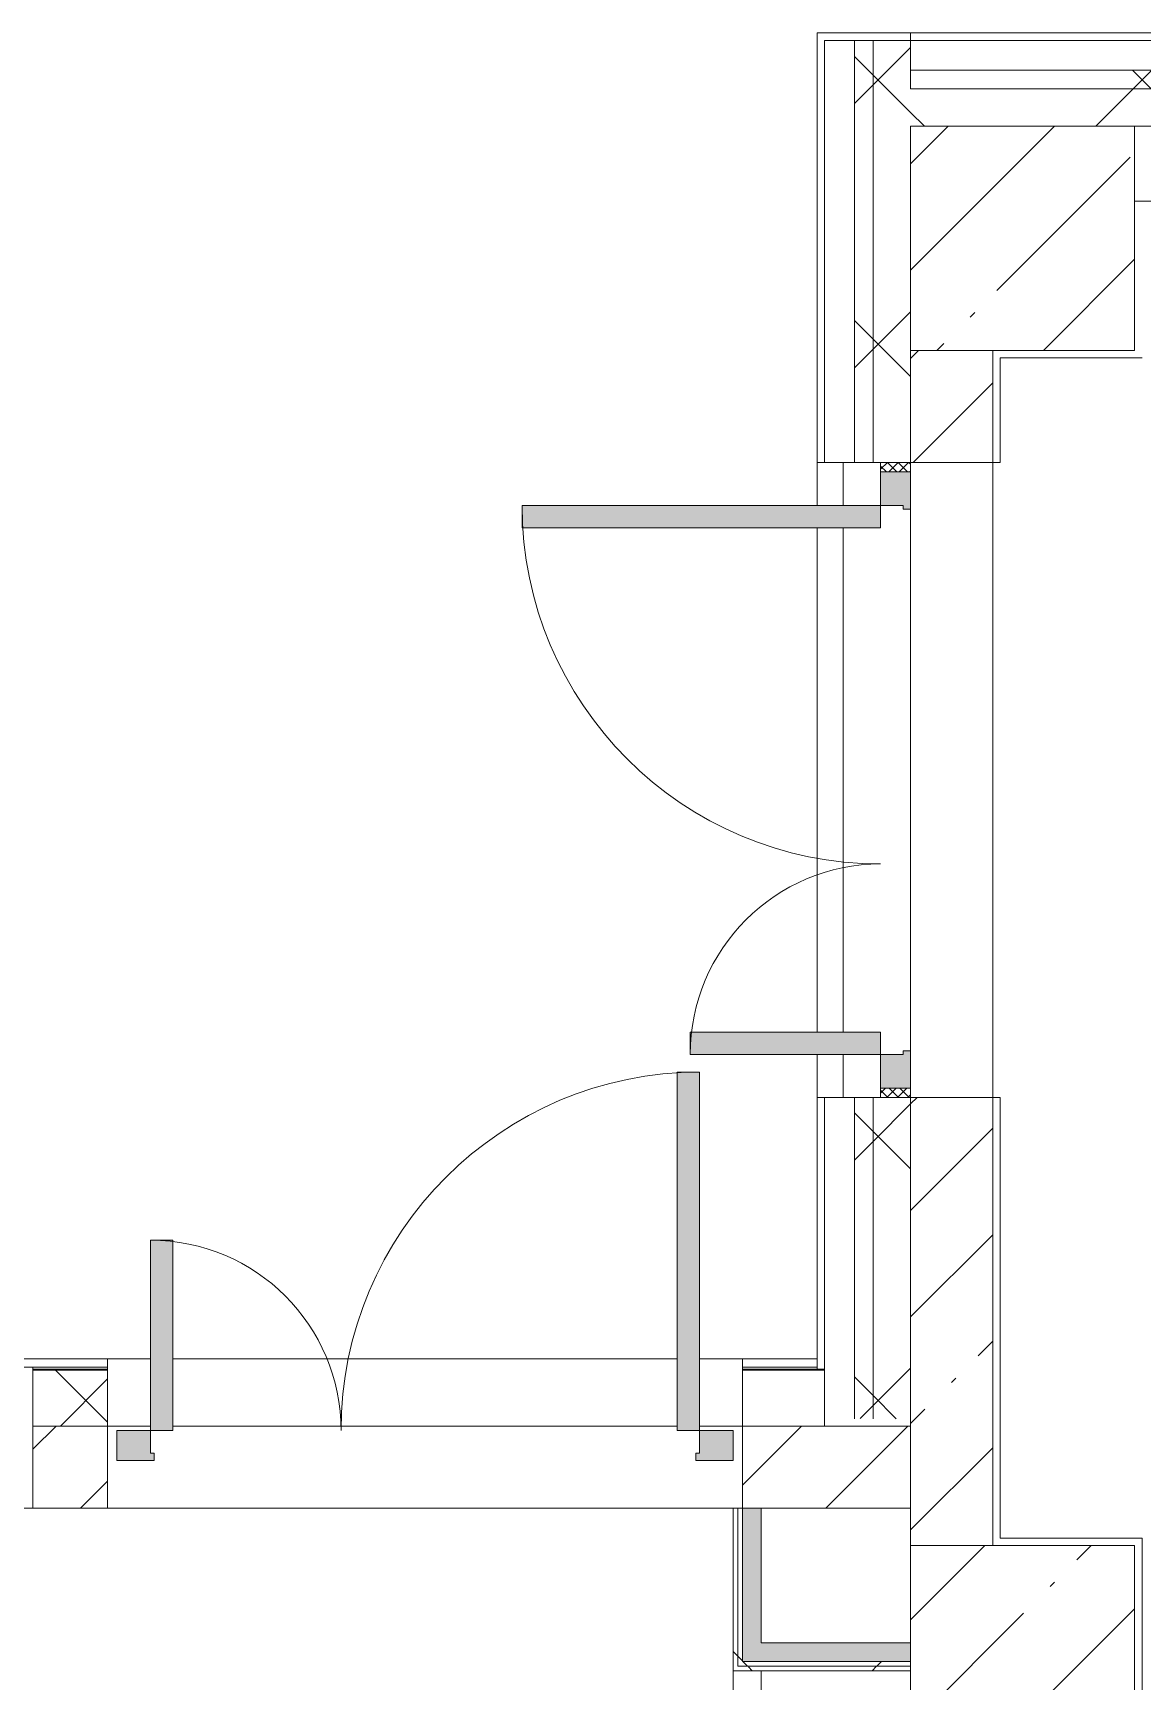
# Model space of a CAD drawing. Header units: millimetres. Extents: x -3377 to 186574, y -8553 to 29000.
# Drawn here: x 99374 to 102344, y 22937 to 27350 of the extents above; entities that cross this region are included whole.
import ezdxf

# ---------------------------------------------------------------- set-up
doc = ezdxf.new("R2010")
doc.units = ezdxf.units.MM
for name, color, linetype, lineweight, true_color in [('A-DOOR-3', 7, 'Continuous', 5, 0xaaaaaa), ('A-DOOR-4', 7, 'Continuous', 5, 0xe2e2e2), ('A-DOOR-FRAM-3', 7, 'Continuous', 5, 0xaaaaaa), ('A-FLOR-1', 7, 'Continuous', 5, 0xaaaaaa), ('A-WALL-6', 7, 'Continuous', 5, 0x737373), ('I-WALL-2', 7, 'Continuous', 9, 0xe7e7e7)]:
    doc.layers.add(name, color=color, linetype=linetype, lineweight=lineweight, true_color=true_color)
for name, color, linetype, lineweight in [('A-WALL', 7, 'Continuous', 9), ('A-WALL-4', 7, 'Continuous', 5), ('I-WALL-3', 7, 'Continuous', 5), ('S-COLS-2', 7, 'Continuous', 5), ('S-STRS-MBND-2', 7, 'Continuous', 5)]:
    doc.layers.add(name, color=color, linetype=linetype, lineweight=lineweight)
pattern_1 = [(45, (59563.6, 0), (-353.5534, 353.5534), []), (135, (59563.6, 0), (-353.5534, -353.5534), [])]
pattern_2 = [(45, (59563.6, 0), (-285.123, 285.123), []), (45, (59848.73, 0), (-285.123, 285.123), [504.031, -100.806, 16.764, -84.042])]
pattern_3 = [(45, (59563.6, 0), (-530.33, 530.33), []), (135, (59563.6, 0), (-530.33, -530.33), [])]

# ---------------------------------------------------------------- blocks, each defined once
blk = doc.blocks.new('BSC_Колонна _Прямоугольная - 600х600-V102-1_8_1_птичка')
at = {"layer": 'S-COLS-2'}
h = blk.add_hatch(dxfattribs=at)
h.set_pattern_fill('FP_140', color=256, style=0, pattern_type=2)
h.set_pattern_definition([(45, (-42460, -26800), (-285.123, 285.123), []), (45, (-42174.88, -26800), (-285.123, 285.123), [504.031, -100.806, 16.764, -84.042])])
h.paths.add_polyline_path([(-60, -300), (300, -300), (300, 300), (-300, 300), (-300, -300), (-80, -300)])
for p, q in [((300, 300), (-300, 300)), ((-300, 300), (-300, -300)), ((300, -300), (300, 300)), ((-300, -300), (300, -300))]:
    blk.add_line(p, q, dxfattribs=at)
blk = doc.blocks.new('BSC_Колонна _Прямоугольная - 600х600-V106-1_8_1_птичка')
at = {"layer": 'S-COLS-2'}
h = blk.add_hatch(dxfattribs=at)
h.set_pattern_fill('FP_146', color=256, style=0, pattern_type=2)
h.set_pattern_definition([(45, (-42460, -23000), (-285.123, 285.123), []), (45, (-42174.88, -23000), (-285.123, 285.123), [504.031, -100.806, 16.764, -84.042])])
h.paths.add_polyline_path([(300, -300), (300, 300), (-300, 300), (-300, -300), (172.1, -300)])
for p, q in [((300, 300), (-300, 300)), ((-300, 300), (-300, -300)), ((300, -300), (300, 300)), ((-300, -300), (300, -300))]:
    blk.add_line(p, q, dxfattribs=at)
blk = doc.blocks.new('110_Дверь_СКБ_2Ст_Наружная - ДН-1_л__ Двухстворчатая 1350 х3200 _ЛК_ в свету с верхним остеклением 2-22448815-1_8_1_птичка')
at = {"layer": 'A-DOOR-4'}
for points in [[(754.5, -91), (754.5, 869), (694.5, 869), (694.5, -91)], [(-655.5, -91), (-655.5, 419), (-715.5, 419), (-715.5, -91)]]:
    blk.add_hatch(color=256, dxfattribs=at).paths.add_polyline_path(points)
h = blk.add_hatch(color=256, dxfattribs=at)
h.paths.add_polyline_path([(754.5, -171), (844.5, -171), (844.5, -91), (754.5, -91), (754.5, -151), (744.5, -151), (744.5, -171)])
h.paths.add_polyline_path([(-715.5, -171), (-705.5, -171), (-705.5, -151), (-715.5, -151), (-715.5, -91), (-805.5, -91), (-805.5, -171)])
at = {"layer": 'A-DOOR-3'}
for p, q in [((754.5, 869), (694.5, 869)), ((694.5, 869), (694.5, -91)), ((754.5, -91), (754.5, 869)), ((-715.5, 419), (-715.5, -91)), ((-655.5, 419), (-715.5, 419)), ((-655.5, -91), (-655.5, 419)), ((-715.5, -91), (-655.5, -91)), ((694.5, -91), (754.5, -91))]:
    blk.add_line(p, q, dxfattribs=at)
for centre, radius, start, end in [((754.5, -91), 960, 90, 180), ((-715.5, -91), 510, 0, 90)]:
    blk.add_arc(centre, radius, start, end, dxfattribs=at)
at = {"layer": 'A-DOOR-FRAM-3'}
for p, q in [((-715.5, -91), (-805.5, -91)), ((-805.5, -91), (-805.5, -171)), ((-715.5, -151), (-715.5, -91)), ((754.5, -91), (754.5, -151)), ((844.5, -91), (754.5, -91)), ((844.5, -171), (844.5, -91)), ((-805.5, -171), (-705.5, -171)), ((-705.5, -151), (-715.5, -151)), ((-705.5, -171), (-705.5, -151)), ((754.5, -151), (744.5, -151)), ((744.5, -151), (744.5, -171)), ((744.5, -171), (844.5, -171))]:
    blk.add_line(p, q, dxfattribs=at)
blk = doc.blocks.new('110_Дверь_СКБ_2Ст_Наружная - ДН-1_л__ Двухстворчатая 1350 х3200 _ЛК_ в свету с верхним остеклением EI30-23529464-1_8_1_птичка')
at = {"layer": 'A-DOOR-3'}
h = blk.add_hatch(dxfattribs=at)
h.set_pattern_fill('FP_197', color=256, style=0, pattern_type=2)
h.set_pattern_definition([(135, (1451.41, 189.685), (-14.14214, -14.14214), []), (225, (1451.41, 189.685), (14.14214, -14.14214), [])])
h.paths.add_polyline_path([(844.5, -125), (869.5, -125), (869.5, -45), (844.5, -45), (844.5, -105)])
at = {"layer": 'A-DOOR-4'}
for points in [[(694.5, 105), (694.5, -45), (754.5, -45), (754.5, 915), (694.5, 915), (694.5, 125)], [(-715.5, -25), (-715.5, -45), (-655.5, -45), (-655.5, 465), (-715.5, 465), (-715.5, 12.4)]]:
    blk.add_hatch(color=256, dxfattribs=at).paths.add_polyline_path(points)
h = blk.add_hatch(color=256, dxfattribs=at)
h.paths.add_polyline_path([(-805.5, -125), (-705.5, -125), (-705.5, -105), (-715.5, -105), (-715.5, -45), (-805.5, -45)])
h.paths.add_polyline_path([(744.5, -125), (844.5, -125), (844.5, -45), (754.5, -45), (754.5, -105), (744.5, -105)])
at = {"layer": 'A-DOOR-FRAM-3'}
h = blk.add_hatch(dxfattribs=at)
h.set_pattern_fill('FP_198', color=256, style=0, pattern_type=2)
h.set_pattern_definition([(45, (-671.384, 189.685), (-14.1421, 14.1421), []), (135, (-671.384, 189.685), (-14.1421, -14.1421), [])])
h.paths.add_polyline_path([(-830.5, -45), (-830.5, -125), (-805.5, -125), (-805.5, -45)])
at = {"layer": 'A-DOOR-3'}
for p, q in [((754.5, 915), (694.5, 915)), ((694.5, 915), (694.5, -45)), ((754.5, -45), (754.5, 915)), ((-715.5, 465), (-715.5, -45)), ((-655.5, 465), (-715.5, 465)), ((-655.5, -45), (-655.5, 465)), ((-715.5, -45), (-655.5, -45)), ((694.5, -45), (754.5, -45))]:
    blk.add_line(p, q, dxfattribs=at)
for centre, radius, start, end in [((754.5, -45), 960, 90, 180), ((-715.5, -45), 510, 0, 90)]:
    blk.add_arc(centre, radius, start, end, dxfattribs=at)
at = {"layer": 'A-DOOR-FRAM-3'}
for p, q in [((-805.5, -45), (-830.5, -45)), ((-830.5, -45), (-830.5, -125)), ((-715.5, -45), (-805.5, -45)), ((-805.5, -45), (-805.5, -125)), ((-805.5, -125), (-805.5, -45)), ((-715.5, -105), (-715.5, -45)), ((754.5, -45), (754.5, -105)), ((844.5, -45), (754.5, -45)), ((844.5, -125), (844.5, -45)), ((869.5, -45), (844.5, -45)), ((844.5, -45), (844.5, -125)), ((869.5, -125), (869.5, -45)), ((-830.5, -125), (-805.5, -125)), ((-805.5, -125), (-705.5, -125)), ((-705.5, -105), (-715.5, -105)), ((-705.5, -125), (-705.5, -105)), ((754.5, -105), (744.5, -105)), ((744.5, -105), (744.5, -125)), ((744.5, -125), (844.5, -125)), ((844.5, -125), (869.5, -125))]:
    blk.add_line(p, q, dxfattribs=at)
blk = doc.blocks.new('Зашивка приборов отопления6 - Зашивка приборов отопления-33276534-1_8_1_птичка')
at = {"layer": 'A-WALL-4'}
for p, q in [((75235, 535), (73684.6, 535)), ((73684.6, 535), (73684.6, 460)), ((73684.6, 460), (73684.6, 60)), ((73684.6, 460), (75235, 460)), ((75235, 460), (73685, 460)), ((73685, 460), (73685, 60))]:
    blk.add_line(p, q, dxfattribs=at)

msp = doc.modelspace()

# ---------------------------------------------------------------- hatches: boundary and pattern name
at = {"layer": 'A-WALL-4'}
h = msp.add_hatch(dxfattribs=at)
h.set_pattern_fill('FP_118', color=256, style=0, pattern_type=2)
h.set_pattern_definition(pattern_1)
h.paths.add_polyline_path([(101573.6, 23639.7), (101623.6, 23641.9), (101623.6, 24500), (101573.6, 24500), (101573.6, 23640.3)])
h.paths.add_polyline_path([(101623.6, 26200), (101623.6, 27330), (101573.6, 27330), (101573.6, 26200), (101613.6, 26200)])
h = msp.add_hatch(dxfattribs=at)
h.set_pattern_fill('FP_118', color=256, style=0, pattern_type=2)
h.set_pattern_definition(pattern_1)
h.paths.add_polyline_path([(101703.9, 23639.7), (101723.6, 23641.9), (101723.6, 24500), (101623.6, 24500), (101623.6, 23639.7), (101702.8, 23639.7)])
h.paths.add_polyline_path([(101643.6, 26200), (101723.6, 26200), (101723.6, 27330), (101623.6, 27330), (101623.6, 26200)])
h = msp.add_hatch(dxfattribs=at)
h.set_pattern_fill('FP_118', color=256, style=0, pattern_type=2)
h.set_pattern_definition(pattern_1)
h.paths.add_polyline_path([(142988.7, 27200), (144533.6, 27200), (144533.6, 27250), (139913.6, 27250), (139913.6, 27200), (142788.7, 27200)])
h.paths.add_polyline_path([(130373.6, 27200), (130373.6, 27250), (127773.6, 27250), (127773.6, 27200), (129873.6, 27200)])
h.paths.add_polyline_path([(126323.6, 27200), (126673.6, 27200), (126673.6, 27250), (125723.6, 27250), (125723.6, 27200)])
h.paths.add_polyline_path([(132473.6, 27200), (133813.6, 27200), (133813.6, 27250), (132473.6, 27250), (132473.6, 27210)])
h.paths.add_polyline_path([(136813.6, 27200), (136813.6, 27250), (135913.6, 27250), (135913.6, 27200), (136313.6, 27200)])
h.paths.add_polyline_path([(117268.6, 27200), (117268.6, 27250), (116423.6, 27250), (116423.6, 27200)])
h.paths.add_polyline_path([(119855.7, 27200), (120623.6, 27200), (120623.6, 27250), (119568.6, 27250), (119568.6, 27200)])
h.paths.add_polyline_path([(108323.6, 27200), (108323.6, 27250), (107223.6, 27250), (107223.6, 27200), (107723.6, 27200)])
h.paths.add_polyline_path([(114323.6, 27200), (114323.6, 27250), (113423.6, 27250), (113423.6, 27200), (114278.9, 27200)])
h.paths.add_polyline_path([(111323.6, 27200), (111323.6, 27250), (110423.6, 27250), (110423.6, 27200)])
h.paths.add_polyline_path([(104123.6, 27200), (104123.6, 27250), (101723.6, 27250), (101723.6, 27200), (103125.2, 27200)])
h = msp.add_hatch(dxfattribs=at)
h.set_pattern_fill('FP_118', color=256, style=0, pattern_type=2)
h.set_pattern_definition(pattern_1)
h.paths.add_polyline_path([(102323.6, 27100), (104123.6, 27100), (104123.6, 27200), (101723.6, 27200), (101723.6, 27100)])
h.paths.add_polyline_path([(120323.6, 27100), (120623.6, 27100), (120623.6, 27200), (119568.6, 27200), (119568.6, 27100), (119855.7, 27100)])
h.paths.add_polyline_path([(143663.6, 27100), (144533.6, 27100), (144529, 27200), (139913.6, 27198.1), (139913.6, 27100), (142988.7, 27100)])
h.paths.add_polyline_path([(110963.6, 27100), (111323.6, 27100), (111323.6, 27200), (110423.6, 27200), (110423.6, 27100)])
h.paths.add_polyline_path([(113423.6, 27100), (114323.6, 27100), (114323.6, 27200), (113423.6, 27200), (113423.6, 27140)])
h.paths.add_polyline_path([(107423.6, 27100), (108323.6, 27100), (108323.6, 27200), (107223.6, 27200), (107223.6, 27100)])
h.paths.add_polyline_path([(126641.6, 27100), (126641.6, 27102), (126641.6, 27110), (126673.6, 27110), (126673.6, 27200), (125723.6, 27200), (125723.6, 27100), (126623.6, 27100)])
h.paths.add_polyline_path([(117268.6, 27100), (117268.6, 27200), (116423.6, 27200), (116423.6, 27100), (116913.6, 27100)])
h.paths.add_polyline_path([(136313.6, 27100), (136813.6, 27100), (136813.6, 27200), (135913.6, 27200), (135913.6, 27100)])
h.paths.add_polyline_path([(127805.6, 27100), (130373.6, 27100), (130373.6, 27200), (127773.6, 27200), (127773.6, 27110), (127805.6, 27110), (127805.6, 27102), (127773.6, 27100)])
h.paths.add_polyline_path([(133103.6, 27100), (133813.6, 27100), (133813.6, 27200), (132473.6, 27200), (132473.6, 27100)])
h = msp.add_hatch(dxfattribs=at)
h.set_pattern_fill('FP_100', color=256, style=0, pattern_type=2)
h.set_pattern_definition([(135, (59563.6, 0), (-176.7767, -176.7767), [])])
h.paths.add_polyline_path([(116913.6, 26900), (117268.6, 26900), (117268.6, 27100), (116423.6, 27100), (116423.6, 26900)])
h.paths.add_polyline_path([(102323.6, 26900), (104123.6, 26900), (104123.6, 27100), (102323.6, 27100), (102323.6, 27061.4)])
h.paths.add_polyline_path([(110561, 26900), (111323.6, 26900), (111323.6, 27100), (110423.6, 27100), (110423.6, 26900)])
h.paths.add_polyline_path([(113423.6, 26900), (113723.6, 26900), (113723.6, 27100), (113423.6, 27100), (113423.6, 26969.4)])
h.paths.add_polyline_path([(140213.6, 26900), (140213.6, 27100), (139913.6, 27100), (139913.6, 26900)])
h.paths.add_polyline_path([(120323.6, 26900), (120623.6, 26900), (120623.6, 27100), (120323.6, 27100), (120323.6, 26953.9)])
h.paths.add_polyline_path([(136313.6, 26900), (136313.6, 27100), (135913.6, 27100), (135913.6, 26900), (135991.8, 26900)])
h.paths.add_polyline_path([(126623.6, 26900), (126623.6, 27100), (126323.6, 27100), (126323.6, 26900)])
h.paths.add_polyline_path([(119568.6, 26900), (119723.6, 26900), (119723.6, 27100), (119568.6, 27100), (119568.6, 26936.5)])
h.paths.add_polyline_path([(127769.6, 26900), (129873.6, 26900), (129873.6, 27100), (127769.6, 27100), (127769.6, 27091.3)])
h.paths.add_polyline_path([(133813.6, 26900), (133813.6, 27100), (133603.6, 27100), (133603.6, 26900)])
h.paths.add_polyline_path([(133103.6, 26900), (133103.6, 27100), (132473.6, 27100), (132473.6, 26900)])
h.paths.add_polyline_path([(107223.6, 26900), (107723.6, 26900), (107723.6, 27100), (107223.6, 27100), (107223.6, 27079.6)])
h = msp.add_hatch(dxfattribs=at)
h.set_pattern_fill('FP_118', color=256, style=0, pattern_type=2)
h.set_pattern_definition(pattern_1)
h.paths.add_polyline_path([(98103.1, 23620), (98473.6, 23620), (98473.6, 23769.7), (98053.6, 23769.7), (98056, 23620)])
h.paths.add_polyline_path([(99373.6, 23620), (99573.6, 23620), (99573.6, 23769.7), (99373.6, 23769.7), (99373.6, 23627.7)])
h.paths.add_polyline_path([(101473.6, 23620), (101493.6, 23620), (101493.6, 23769.7), (101273.6, 23769.7), (101273.6, 23620), (101323.6, 23620)])
at = {"layer": 'I-WALL-2'}
for points in [[(101273.6, 22990), (101323.6, 22990), (101323.6, 23400), (101273.6, 23400), (101273.6, 23067)], [(101617.3, 22990), (101723.6, 22990), (101723.6, 23040), (101323.6, 23040), (101323.6, 22990), (101572.2, 22990)]]:
    msp.add_hatch(color=256, dxfattribs=at).paths.add_polyline_path(points)
at = {"layer": 'I-WALL-3'}
h = msp.add_hatch(dxfattribs=at)
h.set_pattern_fill('FP_99', color=256, style=0, pattern_type=2)
h.set_pattern_definition(pattern_2)
h.paths.add_polyline_path([(101853, 23300), (101943.6, 23300), (101943.6, 24500), (101723.6, 24500), (101723.6, 23300), (101730.9, 23300)])
h.paths.add_polyline_path([(101943.6, 26200), (101943.6, 26500), (101723.6, 26500), (101723.6, 26200), (101759.8, 26200)])
h = msp.add_hatch(dxfattribs=at)
h.set_pattern_fill('FP_99', color=256, style=0, pattern_type=2)
h.set_pattern_definition(pattern_2)
h.paths.add_polyline_path([(101273.6, 23400), (101723.6, 23400), (101718.6, 23620), (101273.6, 23619.7)])
h.paths.add_polyline_path([(99573.6, 23400), (99573.6, 23620), (99373.6, 23619.7), (99373.6, 23400), (99407.3, 23400)])
h.paths.add_polyline_path([(98323.6, 23400), (98473.6, 23400), (98473.6, 23620), (98103.6, 23619.7), (98103.6, 23420.3), (98323.6, 23420.3)])
h = msp.add_hatch(dxfattribs=at)
h.set_pattern_fill('FP_208', color=256, style=0, pattern_type=2)
h.set_pattern_definition(pattern_3)
h.paths.add_polyline_path([(101261.1, 22965), (101261.1, 23400), (101248.6, 23400), (101248.6, 22965)])
h = msp.add_hatch(dxfattribs=at)
h.set_pattern_fill('FP_208', color=256, style=0, pattern_type=2)
h.set_pattern_definition(pattern_3)
h.paths.add_polyline_path([(101261.1, 22977.5), (101273.6, 22977.5), (101273.6, 23400), (101261.1, 23400)])
h = msp.add_hatch(dxfattribs=at)
h.set_pattern_fill('FP_208', color=256, style=0, pattern_type=2)
h.set_pattern_definition(pattern_3)
h.paths.add_polyline_path([(101626.4, 22965), (101723.6, 22965), (101723.6, 22977.5), (101261.1, 22975), (101266.2, 22965), (101624.4, 22965)])
h = msp.add_hatch(dxfattribs=at)
h.set_pattern_fill('FP_208', color=256, style=0, pattern_type=2)
h.set_pattern_definition(pattern_3)
h.paths.add_polyline_path([(101723.6, 22977.5), (101723.6, 22990), (101273.6, 22990), (101273.6, 22977.5), (101621.9, 22977.5)])

# ---------------------------------------------------------------- linework, layer by layer
at = {"layer": 'A-FLOR-1'}
for p, q in [((102343.6, 26480), (101963.6, 26480)), ((101963.6, 26480), (101963.6, 26200)), ((101473.6, 26200), (101473.6, 26085)), ((101963.6, 26200), (101943.6, 26200)), ((101473.6, 26025), (101473.6, 24675)), ((101473.6, 24615), (101473.6, 24500)), ((101943.6, 24500), (101963.6, 24500)), ((101963.6, 24500), (101963.6, 23320)), ((101963.6, 23320), (102343.6, 23320)), ((102343.6, 23320), (102343.6, 22100))]:
    msp.add_line(p, q, dxfattribs=at)
at = {"layer": 'A-WALL'}
for p, q in [((101493.6, 27330), (101723.6, 27330)), ((101493.6, 27330), (101493.6, 26200)), ((101573.6, 27330), (101573.6, 26200)), ((101623.6, 27330), (101623.6, 26200)), ((101723.6, 27350), (101723.6, 27200)), ((104123.6, 27330), (101723.6, 27330)), ((104123.6, 27250), (101723.6, 27250)), ((104123.6, 27200), (101723.6, 27200)), ((104123.6, 27100), (102323.6, 27100)), ((102323.6, 27100), (104123.6, 27100)), ((101723.6, 26200), (101723.6, 26500)), ((101493.6, 24500), (101493.6, 23639.7)), ((101573.6, 24500), (101573.6, 23639.7)), ((101623.6, 24500), (101623.6, 23639.7)), ((101723.6, 23639.7), (101723.6, 24500)), ((99573.6, 23772.7), (99373.6, 23772.7)), ((99573.6, 23769.7), (99373.6, 23769.7)), ((101493.6, 23772.7), (101273.6, 23772.7)), ((101493.6, 23769.7), (101273.6, 23769.7)), ((101473.6, 23772.7), (101473.6, 23777.7)), ((99373.6, 23620), (99573.6, 23620)), ((101273.6, 23620), (101473.6, 23620)), ((101473.6, 23620), (101473.6, 23619.7)), ((101473.6, 23619.7), (101493.6, 23619.7)), ((101261.1, 22977.5), (101261.1, 23400)), ((101323.6, 23400), (101273.6, 23400)), ((101273.6, 22990), (101273.6, 23400)), ((101723.6, 22977.5), (101261.1, 22977.5)), ((101723.6, 22990), (101273.6, 22990))]:
    msp.add_line(p, q, dxfattribs=at)
at = {"layer": 'A-WALL-4'}
for p, q in [((101723.6, 27350), (101473.6, 27350)), ((101473.6, 27350), (101473.6, 26200)), ((101723.6, 27350), (111323.6, 27350)), ((102323.6, 26900), (104123.6, 26900)), ((101473.6, 26200), (101643.6, 26200)), ((101543.6, 26085), (101543.6, 26200)), ((101723.6, 26075), (101723.6, 24625)), ((101543.6, 24675), (101543.6, 26025)), ((101543.6, 24500), (101543.6, 24615)), ((101643.6, 24500), (101473.6, 24500)), ((101473.6, 24500), (101473.6, 23777.7)), ((99573.6, 23620), (99573.6, 23799.7)), ((99573.6, 23799.7), (99688.6, 23799.7)), ((99748.6, 23799.7), (101098.6, 23799.7)), ((101158.6, 23799.7), (101474.2, 23799.7)), ((101273.6, 23799.7), (101273.6, 23620)), ((97954.6, 23777.7), (99573.6, 23777.7)), ((99373.6, 23777.7), (99373.6, 23620)), ((101473.6, 23777.7), (101273.6, 23777.7)), ((99688.6, 23619.7), (99573.6, 23619.7)), ((101098.6, 23619.7), (99748.6, 23619.7)), ((101273.6, 23619.7), (101158.6, 23619.7)), ((101493.6, 23639.7), (101493.6, 23619.7)), ((101493.6, 23619.7), (101723.6, 23619.7))]:
    msp.add_line(p, q, dxfattribs=at)
at = {"layer": 'A-WALL-6'}
msp.add_line((93423.6, 23799.7), (99573.6, 23799.7), dxfattribs=at)
at = {"layer": 'I-WALL-3'}
for p, q in [((101943.6, 26500), (101943.6, 23300)), ((101723.6, 26200), (101943.6, 26200)), ((101943.6, 24500), (101723.6, 24500)), ((99373.6, 23620), (99373.6, 23400)), ((99573.6, 23400), (99573.6, 23620)), ((99573.6, 23620), (99688.6, 23620)), ((99748.6, 23620), (101098.6, 23620)), ((101158.6, 23620), (101273.6, 23620)), ((101273.6, 23620), (101273.6, 23400)), ((101723.6, 23620), (101473.6, 23620)), ((101723.6, 23639.7), (101723.6, 23300)), ((101273.6, 23400), (98103.6, 23400)), ((101248.6, 23400), (101248.6, 22965)), ((101323.6, 23400), (101723.6, 23400)), ((101323.6, 23040), (101323.6, 23400)), ((101723.6, 23040), (101323.6, 23040)), ((101248.6, 22965), (101723.6, 22965))]:
    msp.add_line(p, q, dxfattribs=at)
at = {"layer": 'S-STRS-MBND-2'}
for p, q in [((101723.6, 23400), (98323.6, 23400)), ((101723.6, 20600), (101723.6, 23400))]:
    msp.add_line(p, q, dxfattribs=at)

# ---------------------------------------------------------------- block references
at = {"layer": 'A-DOOR-3', "rotation": 89.9999999999999}
msp.add_blockref('110_Дверь_СКБ_2Ст_Наружная - ДН-1_л__ Двухстворчатая 1350 х3200 _ЛК_ в свету с верхним остеклением EI30-23529464-1_8_1_птичка', (101598.6, 25330.5), dxfattribs=at)
at = {"layer": 'A-DOOR-3'}
msp.add_blockref('110_Дверь_СКБ_2Ст_Наружная - ДН-1_л__ Двухстворчатая 1350 х3200 _ЛК_ в свету с верхним остеклением 2-22448815-1_8_1_птичка', (100404.1, 23698.7), dxfattribs=at)
at = {"layer": 'A-WALL-4', "rotation": 89.9999999999998}
msp.add_blockref('Зашивка приборов отопления6 - Зашивка приборов отопления-33276534-1_8_1_птичка', (101783.6, -52270), dxfattribs=at)
at = {"layer": 'S-COLS-2'}
for name, p in [('BSC_Колонна _Прямоугольная - 600х600-V102-1_8_1_птичка', (102023.6, 26800)), ('BSC_Колонна _Прямоугольная - 600х600-V106-1_8_1_птичка', (102023.6, 23000))]:
    msp.add_blockref(name, p, dxfattribs=at)

doc.saveas('drawing.dxf')
